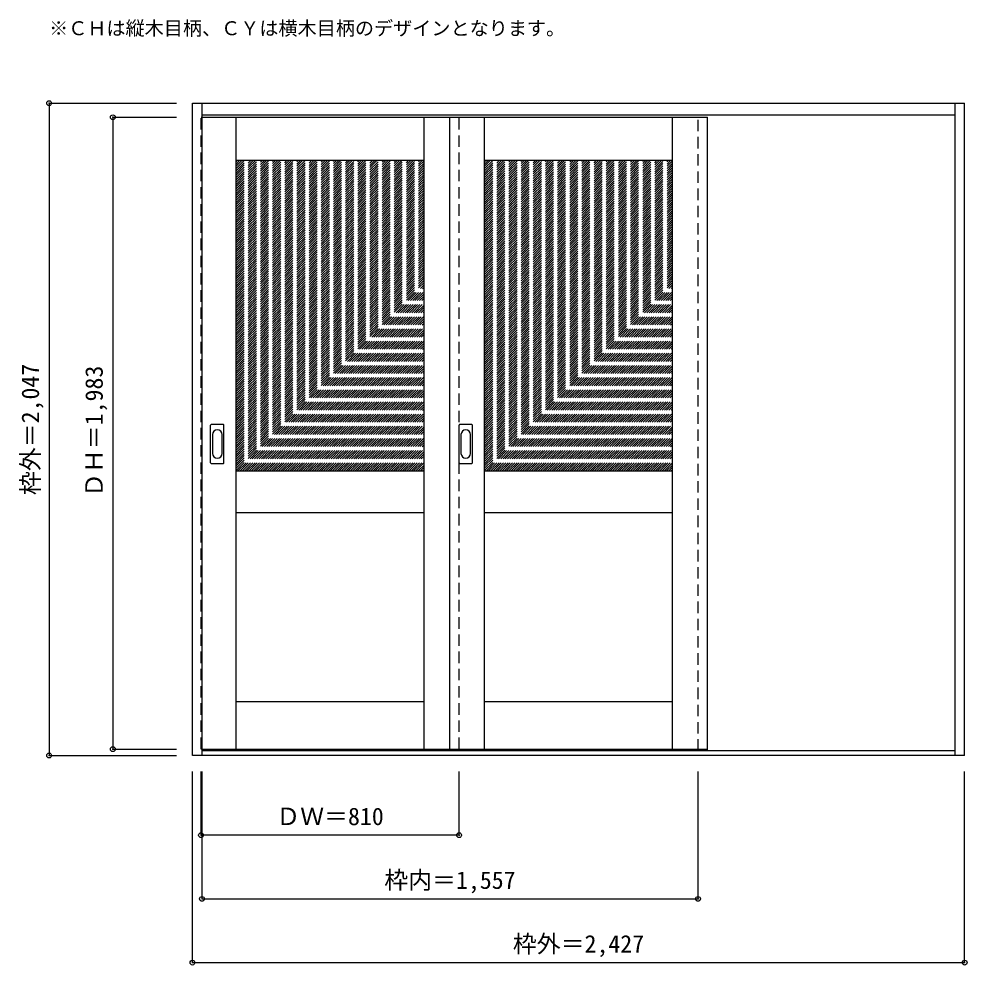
# Model space of a CAD drawing. Units: millimetres, scale not verified. Extents: x -1330 to 1646, y -1931 to 1038.
import ezdxf
from ezdxf.enums import TextEntityAlignment as Align

# ---------------------------------------------------------------- set-up
doc = ezdxf.new("R2010")
doc.units = ezdxf.units.MM
doc.header["$LTSCALE"] = 30
doc.header["$PDMODE"] = 32
doc.header["$PDSIZE"] = 15
doc.linetypes.add('DASHED1', pattern=[1.8, 1.2, -0.6])
for name, color, linetype in [('0-0', 4, 'DASHED1'), ('0-1_寸法', 7, 'Continuous'), ('0-2_文字', 7, 'Continuous')]:
    doc.layers.add(name, color=color, linetype=linetype)
doc.styles.add('ＭＳ ゴシック', font='')
doc.styles.get('ＭＳ ゴシック').set_extended_font_data('MS Gothic')

msp = doc.modelspace()

# ---------------------------------------------------------------- linework, layer by layer
at = {"layer": '0-0', "color": 3, "linetype": 'Continuous'}
for p, q in [((-785, -1273.65), (-785, 773.35)), ((-785, 773.35), (1639, 773.35)), ((-755, -1273.65), (-755, 773.35)), ((1609, -1273.65), (1609, 773.35)), ((1639, -1273.65), (1639, 773.35)), ((-755, 737.35), (1609, 737.35)), ((-755, 729.35), (832, 729.35)), ((-648, -1253.65), (-648, 729.35)), ((-58, -1253.65), (-58, 729.35)), ((22, 729.35), (22, -1253.65)), ((132, -1253.65), (132, 729.35)), ((722, -1253.65), (722, 729.35)), ((-648, 594.35), (-58, 594.35)), ((132, 594.35), (722, 594.35)), ((-728, -355.65), (-728, -236.65)), ((-687.5, -235.15), (-726.5, -235.15)), ((-686, -355.65), (-686, -236.65)), ((52, -355.65), (52, -236.65)), ((92.5, -235.15), (53.5, -235.15)), ((94, -355.65), (94, -236.65)), ((-726.5, -357.15), (-687.5, -357.15)), ((-648, -380.65), (-58, -380.65)), ((53.5, -357.15), (92.5, -357.15)), ((132, -380.65), (722, -380.65)), ((-648, -510.65), (-58, -510.65)), ((132, -510.65), (722, -510.65)), ((-648, -1103.65), (-58, -1103.65)), ((132, -1103.65), (722, -1103.65)), ((1639, -1273.65), (-785, -1273.65)), ((1609, -1258.65), (-755, -1258.65))]:
    msp.add_line(p, q, dxfattribs=at)
at = {"layer": '0-0'}
for p, q in [((52, -1253.65), (52, 729.35)), ((802, -1258.65), (802, 737.35)), ((832, -1258.65), (832, 737.35)), ((-648, 9.61), (-63.26, 594.35)), ((-648, 16.68), (-70.33, 594.35)), ((-648, 23.76), (-77.4, 594.35)), ((-648, 30.83), (-84.48, 594.35)), ((-648, 37.9), (-91.55, 594.35)), ((-648, 44.97), (-98.62, 594.35)), ((-648, 52.04), (-105.69, 594.35)), ((-648, 59.11), (-112.76, 594.35)), ((-648, 66.18), (-119.83, 594.35)), ((-648, 73.25), (-126.9, 594.35)), ((-648, 80.32), (-133.97, 594.35)), ((-648, 87.39), (-141.04, 594.35)), ((-648, 94.47), (-148.12, 594.35)), ((-648, 101.54), (-155.19, 594.35)), ((-648, 108.61), (-162.26, 594.35)), ((-648, 115.68), (-169.33, 594.35)), ((-648, 122.75), (-176.4, 594.35)), ((-648, 129.82), (-183.47, 594.35)), ((-648, 136.89), (-190.54, 594.35)), ((-648, 143.96), (-197.61, 594.35)), ((-648, 151.03), (-204.68, 594.35)), ((-648, 158.11), (-211.75, 594.35)), ((-648, 165.18), (-218.83, 594.35)), ((-648, 172.25), (-225.9, 594.35)), ((-648, 179.32), (-232.97, 594.35)), ((-648, 186.39), (-240.04, 594.35)), ((-648, 193.46), (-247.11, 594.35)), ((-648, 200.53), (-254.18, 594.35)), ((-648, 207.6), (-261.25, 594.35)), ((-648, 214.67), (-268.32, 594.35)), ((-648, 221.75), (-275.39, 594.35)), ((-648, 228.82), (-282.47, 594.35)), ((-648, 235.89), (-289.54, 594.35)), ((-648, 242.96), (-296.61, 594.35)), ((-648, 250.03), (-303.68, 594.35)), ((-648, 257.1), (-310.75, 594.35)), ((-648, 264.17), (-317.82, 594.35)), ((-648, 271.24), (-324.89, 594.35)), ((-648, 278.31), (-331.96, 594.35)), ((-648, 285.38), (-339.03, 594.35)), ((-648, 292.46), (-346.11, 594.35)), ((-648, 299.53), (-353.18, 594.35)), ((-648, 306.6), (-360.25, 594.35)), ((-648, 313.67), (-367.32, 594.35)), ((-648, 320.74), (-374.39, 594.35)), ((-648, 327.81), (-381.46, 594.35)), ((-648, 334.88), (-388.53, 594.35)), ((-648, 341.95), (-395.6, 594.35)), ((-648, 349.02), (-402.67, 594.35)), ((-648, 356.1), (-409.74, 594.35)), ((-648, 363.17), (-416.82, 594.35)), ((-648, 370.24), (-423.89, 594.35)), ((-648, 377.31), (-430.96, 594.35)), ((-648, 384.38), (-438.03, 594.35)), ((-648, 391.45), (-445.1, 594.35)), ((-648, 398.52), (-452.17, 594.35)), ((-648, 405.59), (-459.24, 594.35)), ((-648, 412.66), (-466.31, 594.35)), ((-648, 419.74), (-473.38, 594.35)), ((-648, 426.81), (-480.46, 594.35)), ((-648, 433.88), (-487.53, 594.35)), ((-648, 440.95), (-494.6, 594.35)), ((-648, 448.02), (-501.67, 594.35)), ((-648, 455.09), (-508.74, 594.35)), ((-648, 462.16), (-515.81, 594.35)), ((-648, 469.23), (-522.88, 594.35)), ((-648, 476.3), (-529.95, 594.35)), ((-648, 483.37), (-537.02, 594.35)), ((-648, 490.45), (-544.1, 594.35)), ((-648, 497.52), (-551.17, 594.35)), ((-648, 504.59), (-558.24, 594.35)), ((-648, 511.66), (-565.31, 594.35)), ((-648, 518.73), (-572.38, 594.35)), ((-648, 525.8), (-579.45, 594.35)), ((-648, 532.87), (-586.52, 594.35)), ((-648, 539.94), (-593.59, 594.35)), ((-648, 547.01), (-600.66, 594.35)), ((-648, 554.09), (-607.73, 594.35)), ((-648, 561.16), (-614.81, 594.35)), ((-648, 568.23), (-621.88, 594.35)), ((-648, 575.3), (-628.95, 594.35)), ((-648, 582.37), (-636.02, 594.35)), ((-648, 589.44), (-643.09, 594.35)), ((-648, 2.54), (-58, 592.54)), ((-648, -4.53), (-58, 585.47)), ((-648, -11.6), (-58, 578.4)), ((-648, -18.67), (-58, 571.33)), ((132, 9.61), (716.74, 594.35)), ((132, 16.68), (709.67, 594.35)), ((132, 23.76), (702.6, 594.35)), ((132, 30.83), (695.52, 594.35)), ((132, 37.9), (688.45, 594.35)), ((132, 44.97), (681.38, 594.35)), ((132, 52.04), (674.31, 594.35)), ((132, 59.11), (667.24, 594.35)), ((132, 66.18), (660.17, 594.35)), ((132, 73.25), (653.1, 594.35)), ((132, 80.32), (646.03, 594.35)), ((132, 87.39), (638.96, 594.35)), ((132, 94.47), (631.88, 594.35)), ((132, 101.54), (624.81, 594.35)), ((132, 108.61), (617.74, 594.35)), ((132, 115.68), (610.67, 594.35)), ((132, 122.75), (603.6, 594.35)), ((132, 129.82), (596.53, 594.35)), ((132, 136.89), (589.46, 594.35)), ((132, 143.96), (582.39, 594.35)), ((132, 151.03), (575.32, 594.35)), ((132, 158.11), (568.25, 594.35)), ((132, 165.18), (561.17, 594.35)), ((132, 172.25), (554.1, 594.35)), ((132, 179.32), (547.03, 594.35)), ((132, 186.39), (539.96, 594.35)), ((132, 193.46), (532.89, 594.35)), ((132, 200.53), (525.82, 594.35)), ((132, 207.6), (518.75, 594.35)), ((132, 214.67), (511.68, 594.35)), ((132, 221.75), (504.61, 594.35)), ((132, 228.82), (497.53, 594.35)), ((132, 235.89), (490.46, 594.35)), ((132, 242.96), (483.39, 594.35)), ((132, 250.03), (476.32, 594.35)), ((132, 257.1), (469.25, 594.35)), ((132, 264.17), (462.18, 594.35)), ((132, 271.24), (455.11, 594.35)), ((132, 278.31), (448.04, 594.35)), ((132, 285.38), (440.97, 594.35)), ((132, 292.46), (433.89, 594.35)), ((132, 299.53), (426.82, 594.35)), ((132, 306.6), (419.75, 594.35)), ((132, 313.67), (412.68, 594.35)), ((132, 320.74), (405.61, 594.35)), ((132, 327.81), (398.54, 594.35)), ((132, 334.88), (391.47, 594.35)), ((132, 341.95), (384.4, 594.35)), ((132, 349.02), (377.33, 594.35)), ((132, 356.1), (370.26, 594.35)), ((132, 363.17), (363.18, 594.35)), ((132, 370.24), (356.11, 594.35)), ((132, 377.31), (349.04, 594.35)), ((132, 384.38), (341.97, 594.35)), ((132, 391.45), (334.9, 594.35)), ((132, 398.52), (327.83, 594.35)), ((132, 405.59), (320.76, 594.35)), ((132, 412.66), (313.69, 594.35)), ((132, 419.74), (306.62, 594.35)), ((132, 426.81), (299.54, 594.35)), ((132, 433.88), (292.47, 594.35)), ((132, 440.95), (285.4, 594.35)), ((132, 448.02), (278.33, 594.35)), ((132, 455.09), (271.26, 594.35)), ((132, 462.16), (264.19, 594.35)), ((132, 469.23), (257.12, 594.35)), ((132, 476.3), (250.05, 594.35)), ((132, 483.37), (242.98, 594.35)), ((132, 490.45), (235.9, 594.35)), ((132, 497.52), (228.83, 594.35)), ((132, 504.59), (221.76, 594.35)), ((132, 511.66), (214.69, 594.35)), ((132, 518.73), (207.62, 594.35)), ((132, 525.8), (200.55, 594.35)), ((132, 532.87), (193.48, 594.35)), ((132, 539.94), (186.41, 594.35)), ((132, 547.01), (179.34, 594.35)), ((132, 554.09), (172.27, 594.35)), ((132, 561.16), (165.19, 594.35)), ((132, 568.23), (158.12, 594.35)), ((132, 575.3), (151.05, 594.35)), ((132, 582.37), (143.98, 594.35)), ((132, 589.44), (136.91, 594.35)), ((132, 2.54), (722, 592.54)), ((132, -4.53), (722, 585.47)), ((132, -11.6), (722, 578.4)), ((132, -18.67), (722, 571.33)), ((-648, -25.74), (-58, 564.26)), ((-648, -32.81), (-58, 557.19)), ((-648, -39.88), (-58, 550.12)), ((-648, -46.96), (-58, 543.04)), ((-648, -54.03), (-58, 535.97)), ((132, -25.74), (722, 564.26)), ((132, -32.81), (722, 557.19)), ((132, -39.88), (722, 550.12)), ((132, -46.96), (722, 543.04)), ((132, -54.03), (722, 535.97)), ((-648, -61.1), (-58, 528.9)), ((-648, -68.17), (-58, 521.83)), ((-648, -75.24), (-58, 514.76)), ((-648, -82.31), (-58, 507.69)), ((132, -61.1), (722, 528.9)), ((132, -68.17), (722, 521.83)), ((132, -75.24), (722, 514.76)), ((132, -82.31), (722, 507.69)), ((-648, -89.38), (-58, 500.62)), ((-648, -96.45), (-58, 493.55)), ((-648, -103.52), (-58, 486.48)), ((-648, -110.59), (-58, 479.41)), ((132, -89.38), (722, 500.62)), ((132, -96.45), (722, 493.55)), ((132, -103.52), (722, 486.48)), ((132, -110.59), (722, 479.41)), ((-648, -117.67), (-58, 472.33)), ((-648, -124.74), (-58, 465.26)), ((-648, -131.81), (-58, 458.19)), ((-648, -138.88), (-58, 451.12)), ((132, -117.67), (722, 472.33)), ((132, -124.74), (722, 465.26)), ((132, -131.81), (722, 458.19)), ((132, -138.88), (722, 451.12)), ((-648, -145.95), (-58, 444.05)), ((-648, -153.02), (-58, 436.98)), ((-648, -160.09), (-58, 429.91)), ((-648, -167.16), (-58, 422.84)), ((132, -145.95), (722, 444.05)), ((132, -153.02), (722, 436.98)), ((132, -160.09), (722, 429.91)), ((132, -167.16), (722, 422.84)), ((-648, -174.23), (-58, 415.77)), ((-648, -181.31), (-58, 408.69)), ((-648, -188.38), (-58, 401.62)), ((-648, -195.45), (-58, 394.55)), ((-648, -202.52), (-58, 387.48)), ((132, -174.23), (722, 415.77)), ((132, -181.31), (722, 408.69)), ((132, -188.38), (722, 401.62)), ((132, -195.45), (722, 394.55)), ((132, -202.52), (722, 387.48)), ((-648, -209.59), (-58, 380.41)), ((-648, -216.66), (-58, 373.34)), ((-648, -223.73), (-58, 366.27)), ((-648, -230.8), (-58, 359.2)), ((132, -209.59), (722, 380.41)), ((132, -216.66), (722, 373.34)), ((132, -223.73), (722, 366.27)), ((132, -230.8), (722, 359.2)), ((-648, -237.87), (-58, 352.13)), ((-648, -244.95), (-58, 345.05)), ((-648, -252.02), (-58, 337.98)), ((-648, -259.09), (-58, 330.91)), ((132, -237.87), (722, 352.13)), ((132, -244.95), (722, 345.05)), ((132, -252.02), (722, 337.98)), ((132, -259.09), (722, 330.91)), ((-648, -266.16), (-58, 323.84)), ((-648, -273.23), (-58, 316.77)), ((-648, -280.3), (-58, 309.7)), ((-648, -287.37), (-58, 302.63)), ((132, -266.16), (722, 323.84)), ((132, -273.23), (722, 316.77)), ((132, -280.3), (722, 309.7)), ((132, -287.37), (722, 302.63)), ((-648, -294.44), (-58, 295.56)), ((-648, -301.51), (-58, 288.49)), ((-648, -308.58), (-58, 281.42)), ((-648, -315.66), (-58, 274.34)), ((132, -294.44), (722, 295.56)), ((132, -301.51), (722, 288.49)), ((132, -308.58), (722, 281.42)), ((132, -315.66), (722, 274.34)), ((-648, -322.73), (-58, 267.27)), ((-648, -329.8), (-58, 260.2)), ((-648, -336.87), (-58, 253.13)), ((-648, -343.94), (-58, 246.06)), ((-648, -351.01), (-58, 238.99)), ((132, -322.73), (722, 267.27)), ((132, -329.8), (722, 260.2)), ((132, -336.87), (722, 253.13)), ((132, -343.94), (722, 246.06)), ((132, -351.01), (722, 238.99)), ((-648, -358.08), (-58, 231.92)), ((-648, -365.15), (-58, 224.85)), ((-648, -372.22), (-58, 217.78)), ((-648, -379.3), (-58, 210.7)), ((132, -358.08), (722, 231.92)), ((132, -365.15), (722, 224.85)), ((132, -372.22), (722, 217.78)), ((132, -379.3), (722, 210.7)), ((-642.28, -380.65), (-58, 203.63)), ((-635.21, -380.65), (-58, 196.56)), ((-628.14, -380.65), (-58, 189.49)), ((-621.07, -380.65), (-58, 182.42)), ((137.72, -380.65), (722, 203.63)), ((144.79, -380.65), (722, 196.56)), ((151.86, -380.65), (722, 189.49)), ((158.93, -380.65), (722, 182.42)), ((-614, -380.65), (-58, 175.35)), ((-606.93, -380.65), (-58, 168.28)), ((-599.86, -380.65), (-58, 161.21)), ((-592.79, -380.65), (-58, 154.14)), ((166, -380.65), (722, 175.35)), ((173.07, -380.65), (722, 168.28)), ((180.14, -380.65), (722, 161.21)), ((187.21, -380.65), (722, 154.14)), ((-585.71, -380.65), (-58, 147.06)), ((-578.64, -380.65), (-58, 139.99)), ((-571.57, -380.65), (-58, 132.92)), ((-564.5, -380.65), (-58, 125.85)), ((194.29, -380.65), (722, 147.06)), ((201.36, -380.65), (722, 139.99)), ((208.43, -380.65), (722, 132.92)), ((215.5, -380.65), (722, 125.85)), ((-557.43, -380.65), (-58, 118.78)), ((-550.36, -380.65), (-58, 111.71)), ((-543.29, -380.65), (-58, 104.64)), ((-536.22, -380.65), (-58, 97.57)), ((-529.15, -380.65), (-58, 90.5)), ((222.57, -380.65), (722, 118.78)), ((229.64, -380.65), (722, 111.71)), ((236.71, -380.65), (722, 104.64)), ((243.78, -380.65), (722, 97.57)), ((250.85, -380.65), (722, 90.5)), ((-522.07, -380.65), (-58, 83.43)), ((-515, -380.65), (-58, 76.35)), ((-507.93, -380.65), (-58, 69.28)), ((-500.86, -380.65), (-58, 62.21)), ((257.93, -380.65), (722, 83.43)), ((265, -380.65), (722, 76.35)), ((272.07, -380.65), (722, 69.28)), ((279.14, -380.65), (722, 62.21)), ((-493.79, -380.65), (-58, 55.14)), ((-486.72, -380.65), (-58, 48.07)), ((-479.65, -380.65), (-58, 41)), ((-472.58, -380.65), (-58, 33.93)), ((286.21, -380.65), (722, 55.14)), ((293.28, -380.65), (722, 48.07)), ((300.35, -380.65), (722, 41)), ((307.42, -380.65), (722, 33.93)), ((-465.51, -380.65), (-58, 26.86)), ((-458.43, -380.65), (-58, 19.79)), ((-451.36, -380.65), (-58, 12.71)), ((-444.29, -380.65), (-58, 5.64)), ((314.49, -380.65), (722, 26.86)), ((321.57, -380.65), (722, 19.79)), ((328.64, -380.65), (722, 12.71)), ((335.71, -380.65), (722, 5.64)), ((-437.22, -380.65), (-58, -1.43)), ((-430.15, -380.65), (-58, -8.5)), ((-423.08, -380.65), (-58, -15.57)), ((-416.01, -380.65), (-58, -22.64)), ((-408.94, -380.65), (-58, -29.71)), ((342.78, -380.65), (722, -1.43)), ((349.85, -380.65), (722, -8.5)), ((356.92, -380.65), (722, -15.57)), ((363.99, -380.65), (722, -22.64)), ((371.06, -380.65), (722, -29.71)), ((-401.87, -380.65), (-58, -36.78)), ((-394.8, -380.65), (-58, -43.85)), ((-387.72, -380.65), (-58, -50.93)), ((-380.65, -380.65), (-58, -58)), ((378.13, -380.65), (722, -36.78)), ((385.2, -380.65), (722, -43.85)), ((392.28, -380.65), (722, -50.93)), ((399.35, -380.65), (722, -58)), ((-373.58, -380.65), (-58, -65.07)), ((-366.51, -380.65), (-58, -72.14)), ((-359.44, -380.65), (-58, -79.21)), ((-352.37, -380.65), (-58, -86.28)), ((406.42, -380.65), (722, -65.07)), ((413.49, -380.65), (722, -72.14)), ((420.56, -380.65), (722, -79.21)), ((427.63, -380.65), (722, -86.28)), ((-345.3, -380.65), (-58, -93.35)), ((-338.23, -380.65), (-58, -100.42)), ((-331.16, -380.65), (-58, -107.49)), ((-324.08, -380.65), (-58, -114.56)), ((434.7, -380.65), (722, -93.35)), ((441.77, -380.65), (722, -100.42)), ((448.84, -380.65), (722, -107.49)), ((455.92, -380.65), (722, -114.56)), ((-317.01, -380.65), (-58, -121.64)), ((-309.94, -380.65), (-58, -128.71)), ((-302.87, -380.65), (-58, -135.78)), ((-295.8, -380.65), (-58, -142.85)), ((462.99, -380.65), (722, -121.64)), ((470.06, -380.65), (722, -128.71)), ((477.13, -380.65), (722, -135.78)), ((484.2, -380.65), (722, -142.85)), ((-288.73, -380.65), (-58, -149.92)), ((-281.66, -380.65), (-58, -156.99)), ((-274.59, -380.65), (-58, -164.06)), ((-267.52, -380.65), (-58, -171.13)), ((-260.44, -380.65), (-58, -178.2)), ((491.27, -380.65), (722, -149.92)), ((498.34, -380.65), (722, -156.99)), ((505.41, -380.65), (722, -164.06)), ((512.48, -380.65), (722, -171.13)), ((519.56, -380.65), (722, -178.2)), ((-253.37, -380.65), (-58, -185.28)), ((-246.3, -380.65), (-58, -192.35)), ((-239.23, -380.65), (-58, -199.42)), ((-232.16, -380.65), (-58, -206.49)), ((526.63, -380.65), (722, -185.28)), ((533.7, -380.65), (722, -192.35)), ((540.77, -380.65), (722, -199.42)), ((547.84, -380.65), (722, -206.49)), ((-225.09, -380.65), (-58, -213.56)), ((-218.02, -380.65), (-58, -220.63)), ((-210.95, -380.65), (-58, -227.7)), ((-203.88, -380.65), (-58, -234.77)), ((554.91, -380.65), (722, -213.56)), ((561.98, -380.65), (722, -220.63)), ((569.05, -380.65), (722, -227.7)), ((576.12, -380.65), (722, -234.77)), ((-196.81, -380.65), (-58, -241.84)), ((-189.73, -380.65), (-58, -248.91)), ((-182.66, -380.65), (-58, -255.99)), ((-175.59, -380.65), (-58, -263.06)), ((583.19, -380.65), (722, -241.84)), ((590.27, -380.65), (722, -248.91)), ((597.34, -380.65), (722, -255.99)), ((604.41, -380.65), (722, -263.06)), ((-168.52, -380.65), (-58, -270.13)), ((-161.45, -380.65), (-58, -277.2)), ((-154.38, -380.65), (-58, -284.27)), ((-147.31, -380.65), (-58, -291.34)), ((611.48, -380.65), (722, -270.13)), ((618.55, -380.65), (722, -277.2)), ((625.62, -380.65), (722, -284.27)), ((632.69, -380.65), (722, -291.34)), ((-140.24, -380.65), (-58, -298.41)), ((-133.17, -380.65), (-58, -305.48)), ((-126.09, -380.65), (-58, -312.55)), ((-119.02, -380.65), (-58, -319.63)), ((-111.95, -380.65), (-58, -326.7)), ((639.76, -380.65), (722, -298.41)), ((646.83, -380.65), (722, -305.48)), ((653.91, -380.65), (722, -312.55)), ((660.98, -380.65), (722, -319.63)), ((668.05, -380.65), (722, -326.7)), ((-104.88, -380.65), (-58, -333.77)), ((-97.81, -380.65), (-58, -340.84)), ((-90.74, -380.65), (-58, -347.91)), ((-83.67, -380.65), (-58, -354.98)), ((675.12, -380.65), (722, -333.77)), ((682.19, -380.65), (722, -340.84)), ((689.26, -380.65), (722, -347.91)), ((696.33, -380.65), (722, -354.98)), ((-76.6, -380.65), (-58, -362.05)), ((-69.53, -380.65), (-58, -369.12)), ((-62.46, -380.65), (-58, -376.19)), ((703.4, -380.65), (722, -362.05)), ((710.47, -380.65), (722, -369.12)), ((717.54, -380.65), (722, -376.19))]:
    msp.add_line(p, q, dxfattribs=at)
at = {"layer": '0-0', "color": 7, "linetype": 'Continuous'}
for p, q in [((-722, -266.55), (-722, -325.75)), ((-692, -325.75), (-692, -266.55)), ((58, -266.55), (58, -325.75)), ((88, -325.75), (88, -266.55))]:
    msp.add_line(p, q, dxfattribs=at)
at = {"layer": '0-0'}
msp.add_lwpolyline([(-755, -1253.65), (-758, -1253.65), (-758, 729.35), (-755, 729.35)], dxfattribs=at)
at = {"layer": '0-0', "color": 3, "linetype": 'Continuous'}
msp.add_lwpolyline([(-755, -1253.65), (832, -1253.65), (832, 729.35)], dxfattribs=at)
for centre, start, end in [((-726.5, -236.65), 90, 180), ((-687.5, -236.65), 0, 90), ((53.5, -236.65), 90, 180), ((92.5, -236.65), 0, 90), ((-726.5, -355.65), 180, 270), ((-687.5, -355.65), 270, 0), ((53.5, -355.65), 180, 270), ((92.5, -355.65), 270, 0)]:
    msp.add_arc(centre, 1.5, start, end, dxfattribs=at)
at = {"layer": '0-0', "color": 7, "linetype": 'Continuous'}
for centre, start, end in [((-707, -266.55), 0, 180), ((73, -266.55), 0, 180), ((-707, -325.75), 180, 0), ((73, -325.75), 180, 0)]:
    msp.add_arc(centre, 15, start, end, dxfattribs=at)
at = {"layer": '0-1_寸法', "color": 4}
for p, q in [((-1235, 773.35), (-1235, -1273.65)), ((-1235, 773.35), (-835, 773.35)), ((-1035, 729.35), (-835, 729.35)), ((-1035, 729.35), (-1035, -1253.65)), ((-1235, -1273.65), (-835, -1273.65)), ((-1035, -1253.65), (-835, -1253.65)), ((-785, -1923.65), (-785, -1323.65)), ((-758, -1523.65), (-758, -1323.65)), ((-755, -1723.65), (-755, -1323.65)), ((52, -1523.65), (52, -1323.65)), ((802, -1723.65), (802, -1323.65)), ((52, -1523.65), (-758, -1523.65)), ((-755, -1723.65), (802, -1723.65))]:
    msp.add_line(p, q, dxfattribs=at)
msp.add_lwpolyline([(-785, -1923.65), (1639, -1923.65), (1639, -1323.65)], dxfattribs=at)
at = {"layer": '0-1_寸法'}
for p in [(-1235, 773.35), (-1035, 729.35), (-1035, -1253.65), (-1235, -1273.65), (-758, -1523.65), (52, -1523.65), (-755, -1723.65), (802, -1723.65), (-785, -1923.65), (1639, -1923.65)]:
    msp.add_point(p, dxfattribs=at)

# ---------------------------------------------------------------- texts
at = {"layer": '0-1_寸法', "style": 'ＭＳ ゴシック'}
for s, p in [('枠外＝2,047', (-1250, -456.4)), ('ＤＨ＝1,983', (-1050, -462.4))]:
    msp.add_text(s, height=54.99, rotation=90, dxfattribs=at).set_placement(p, align=Align.BOTTOM_LEFT)
for s, p in [('ＤＷ＝810', (-521.75, -1508.65)), ('枠内＝1,557', (-182.75, -1708.65)), ('枠外＝2,427', (220.75, -1908.65))]:
    msp.add_text(s, height=54.99, dxfattribs=at).set_placement(p, align=Align.BOTTOM_LEFT)
at = {"layer": '0-2_文字', "style": 'ＭＳ ゴシック'}
msp.add_text('※ＣＨは縦木目柄、ＣＹは横木目柄のデザインとなります。', height=43.99, dxfattribs=at).set_placement((-1235, 973.35), align=Align.BOTTOM_LEFT)

doc.saveas('drawing.dxf')
